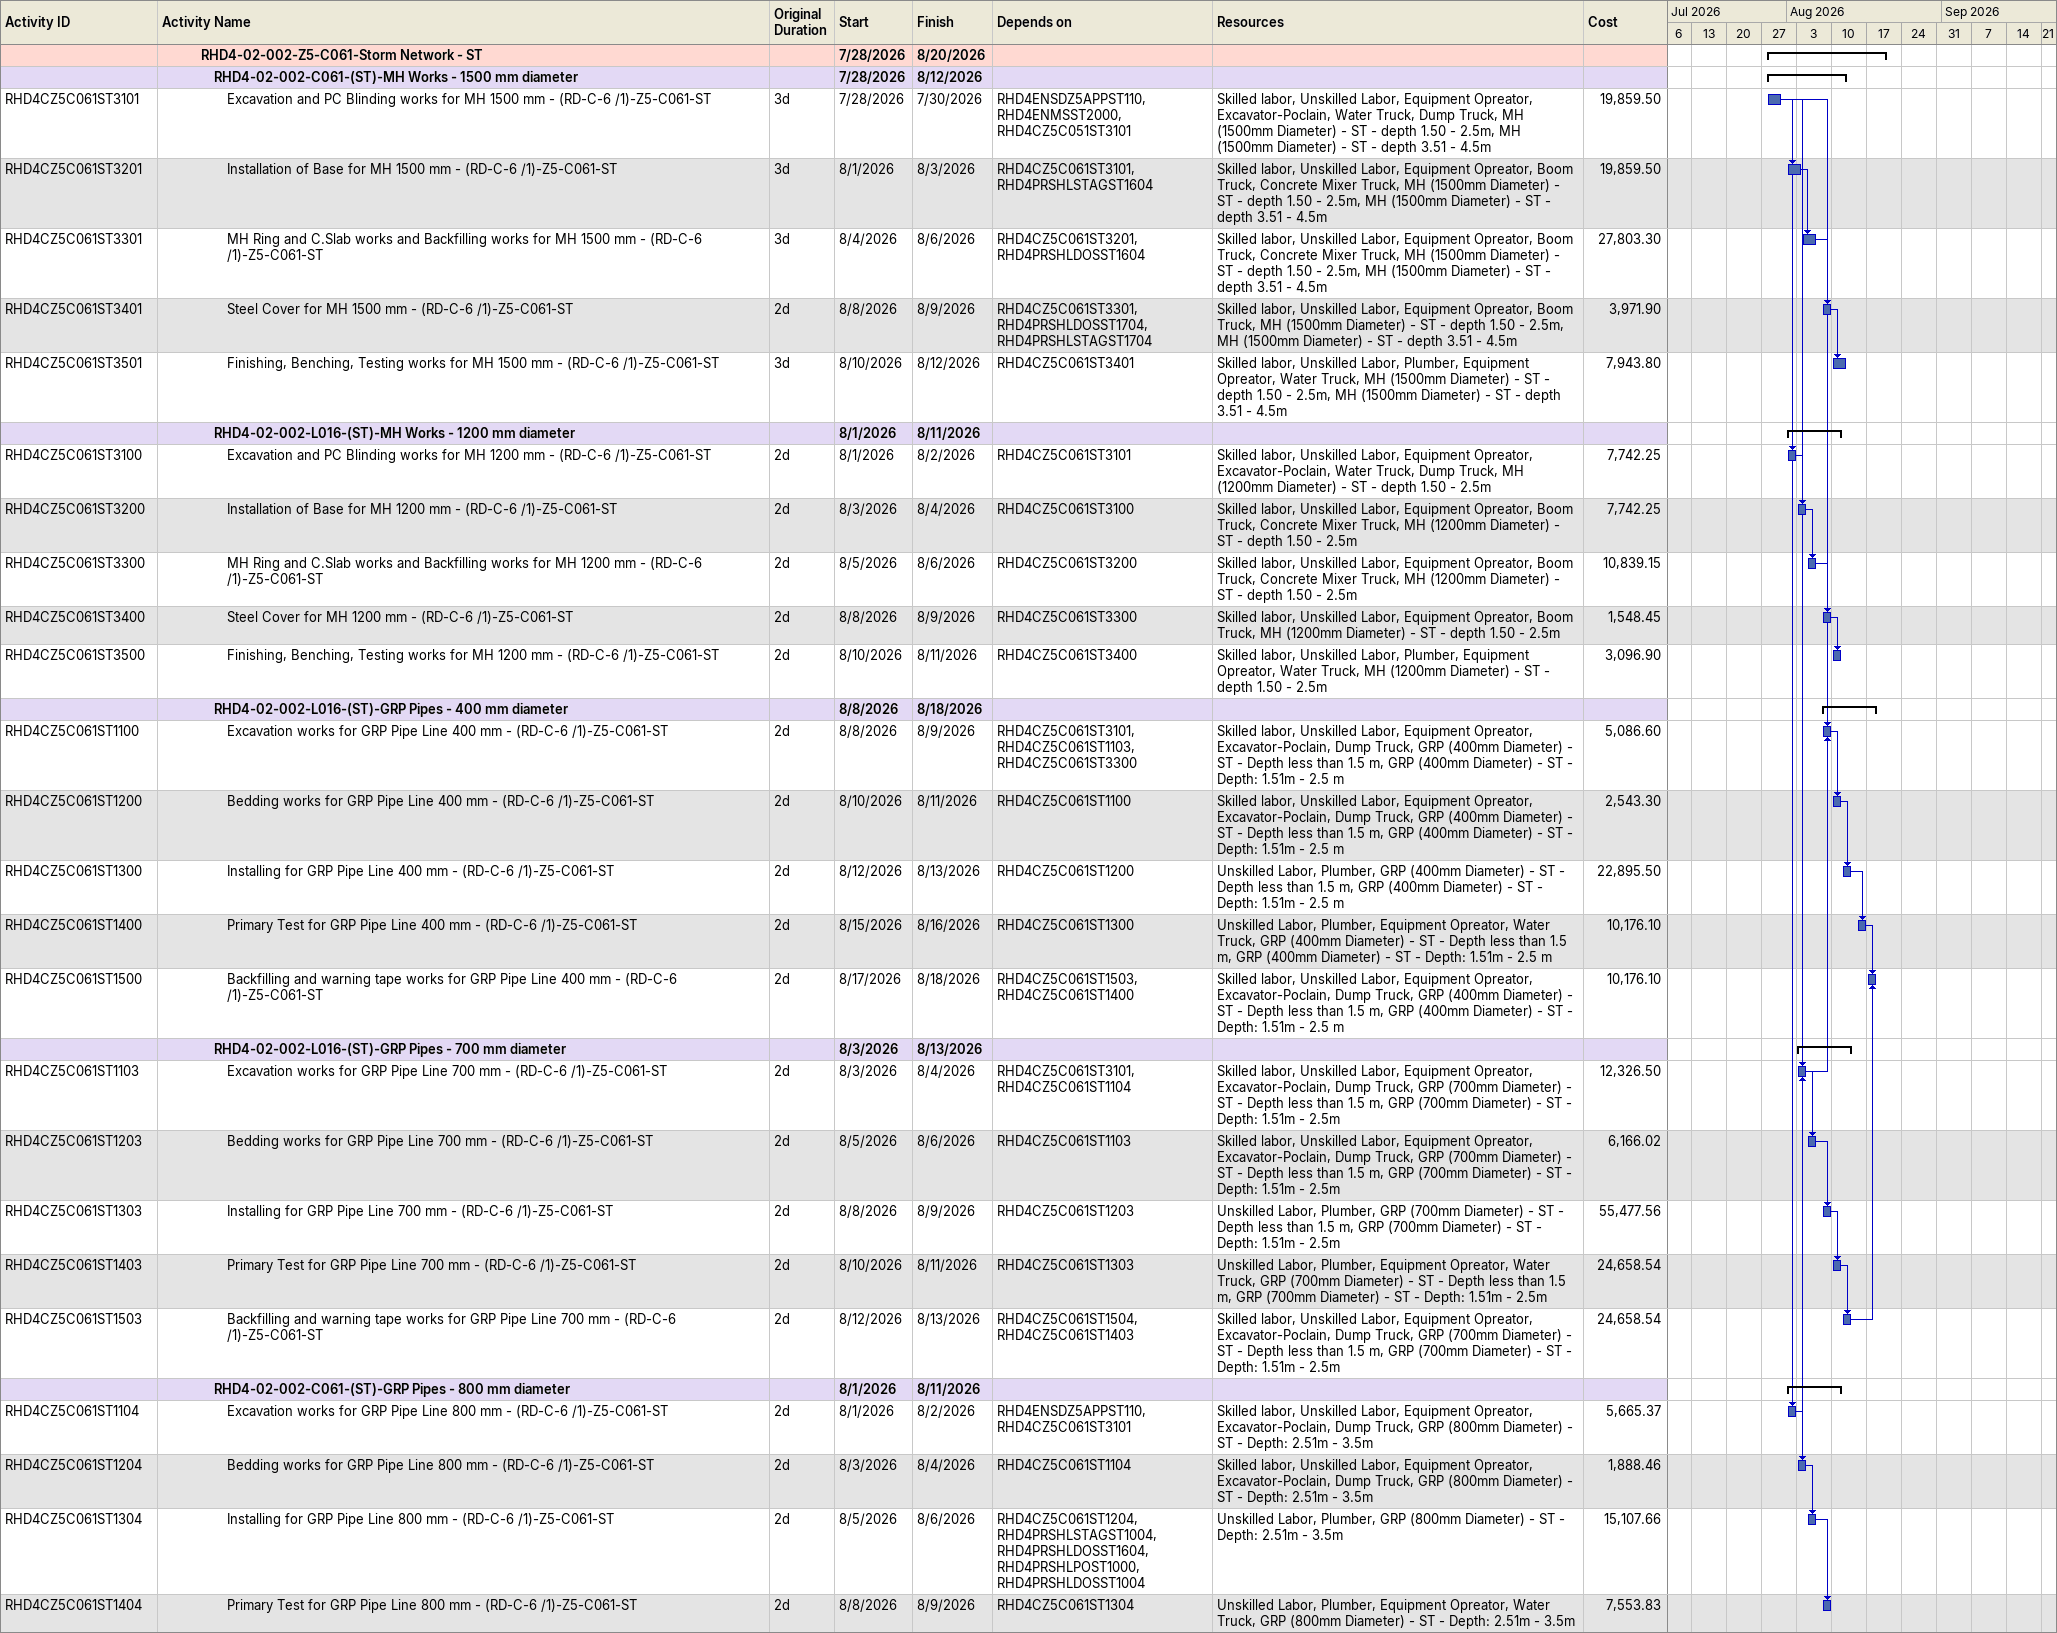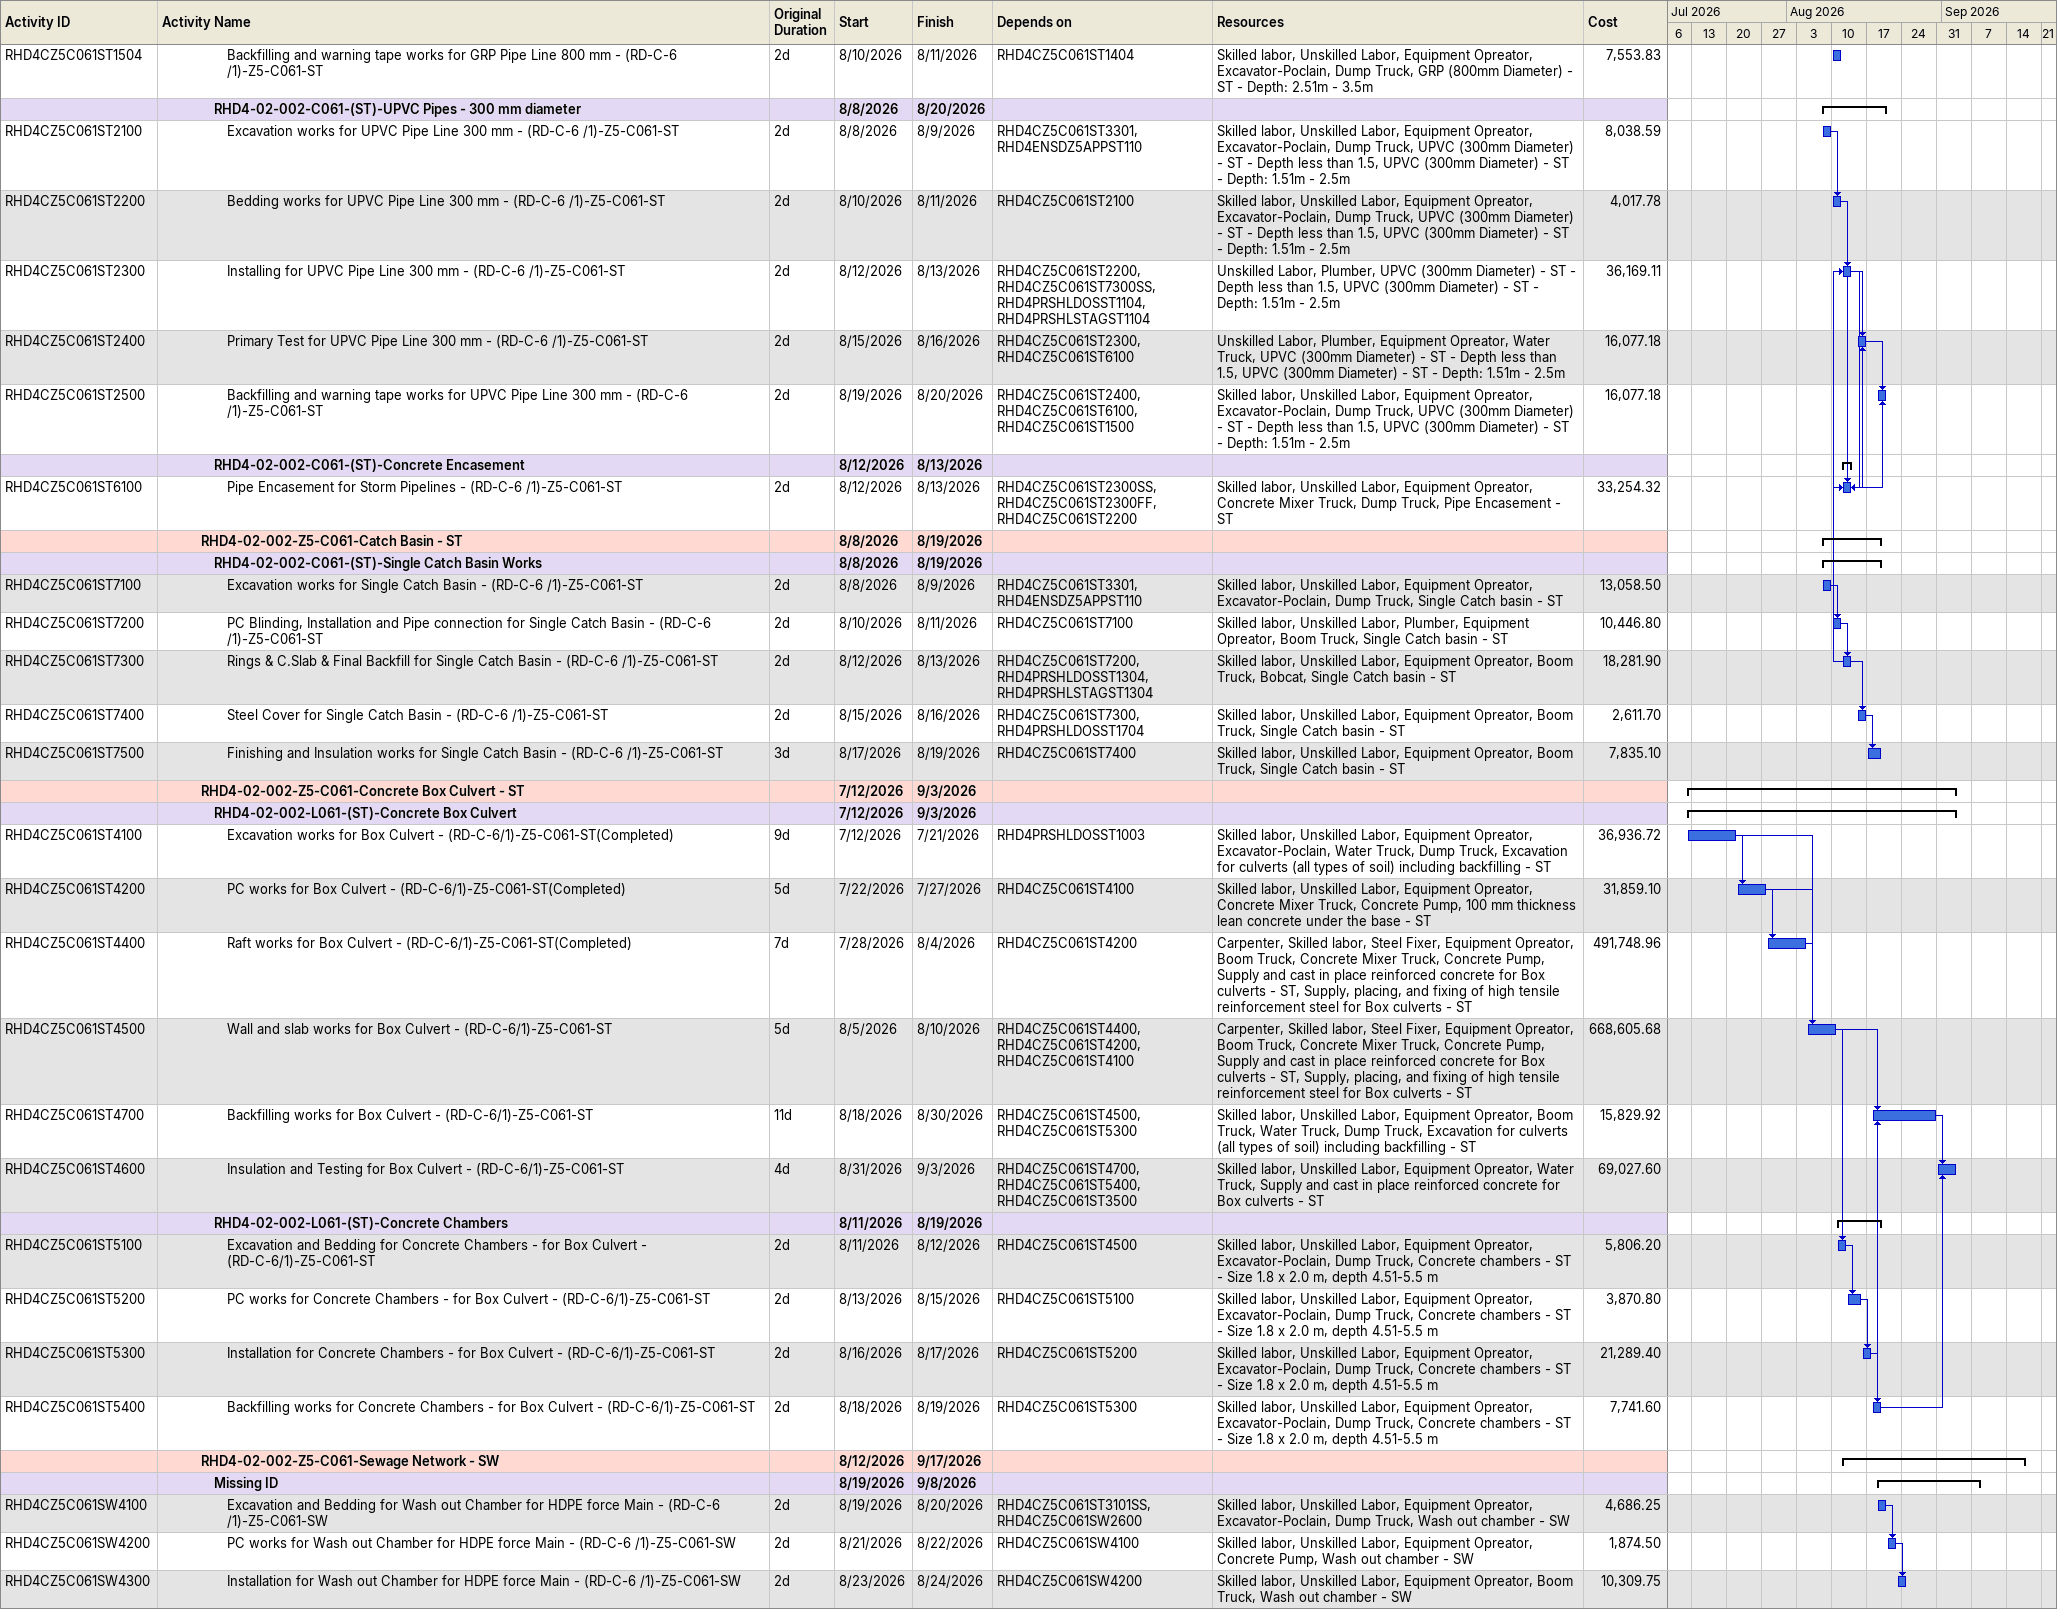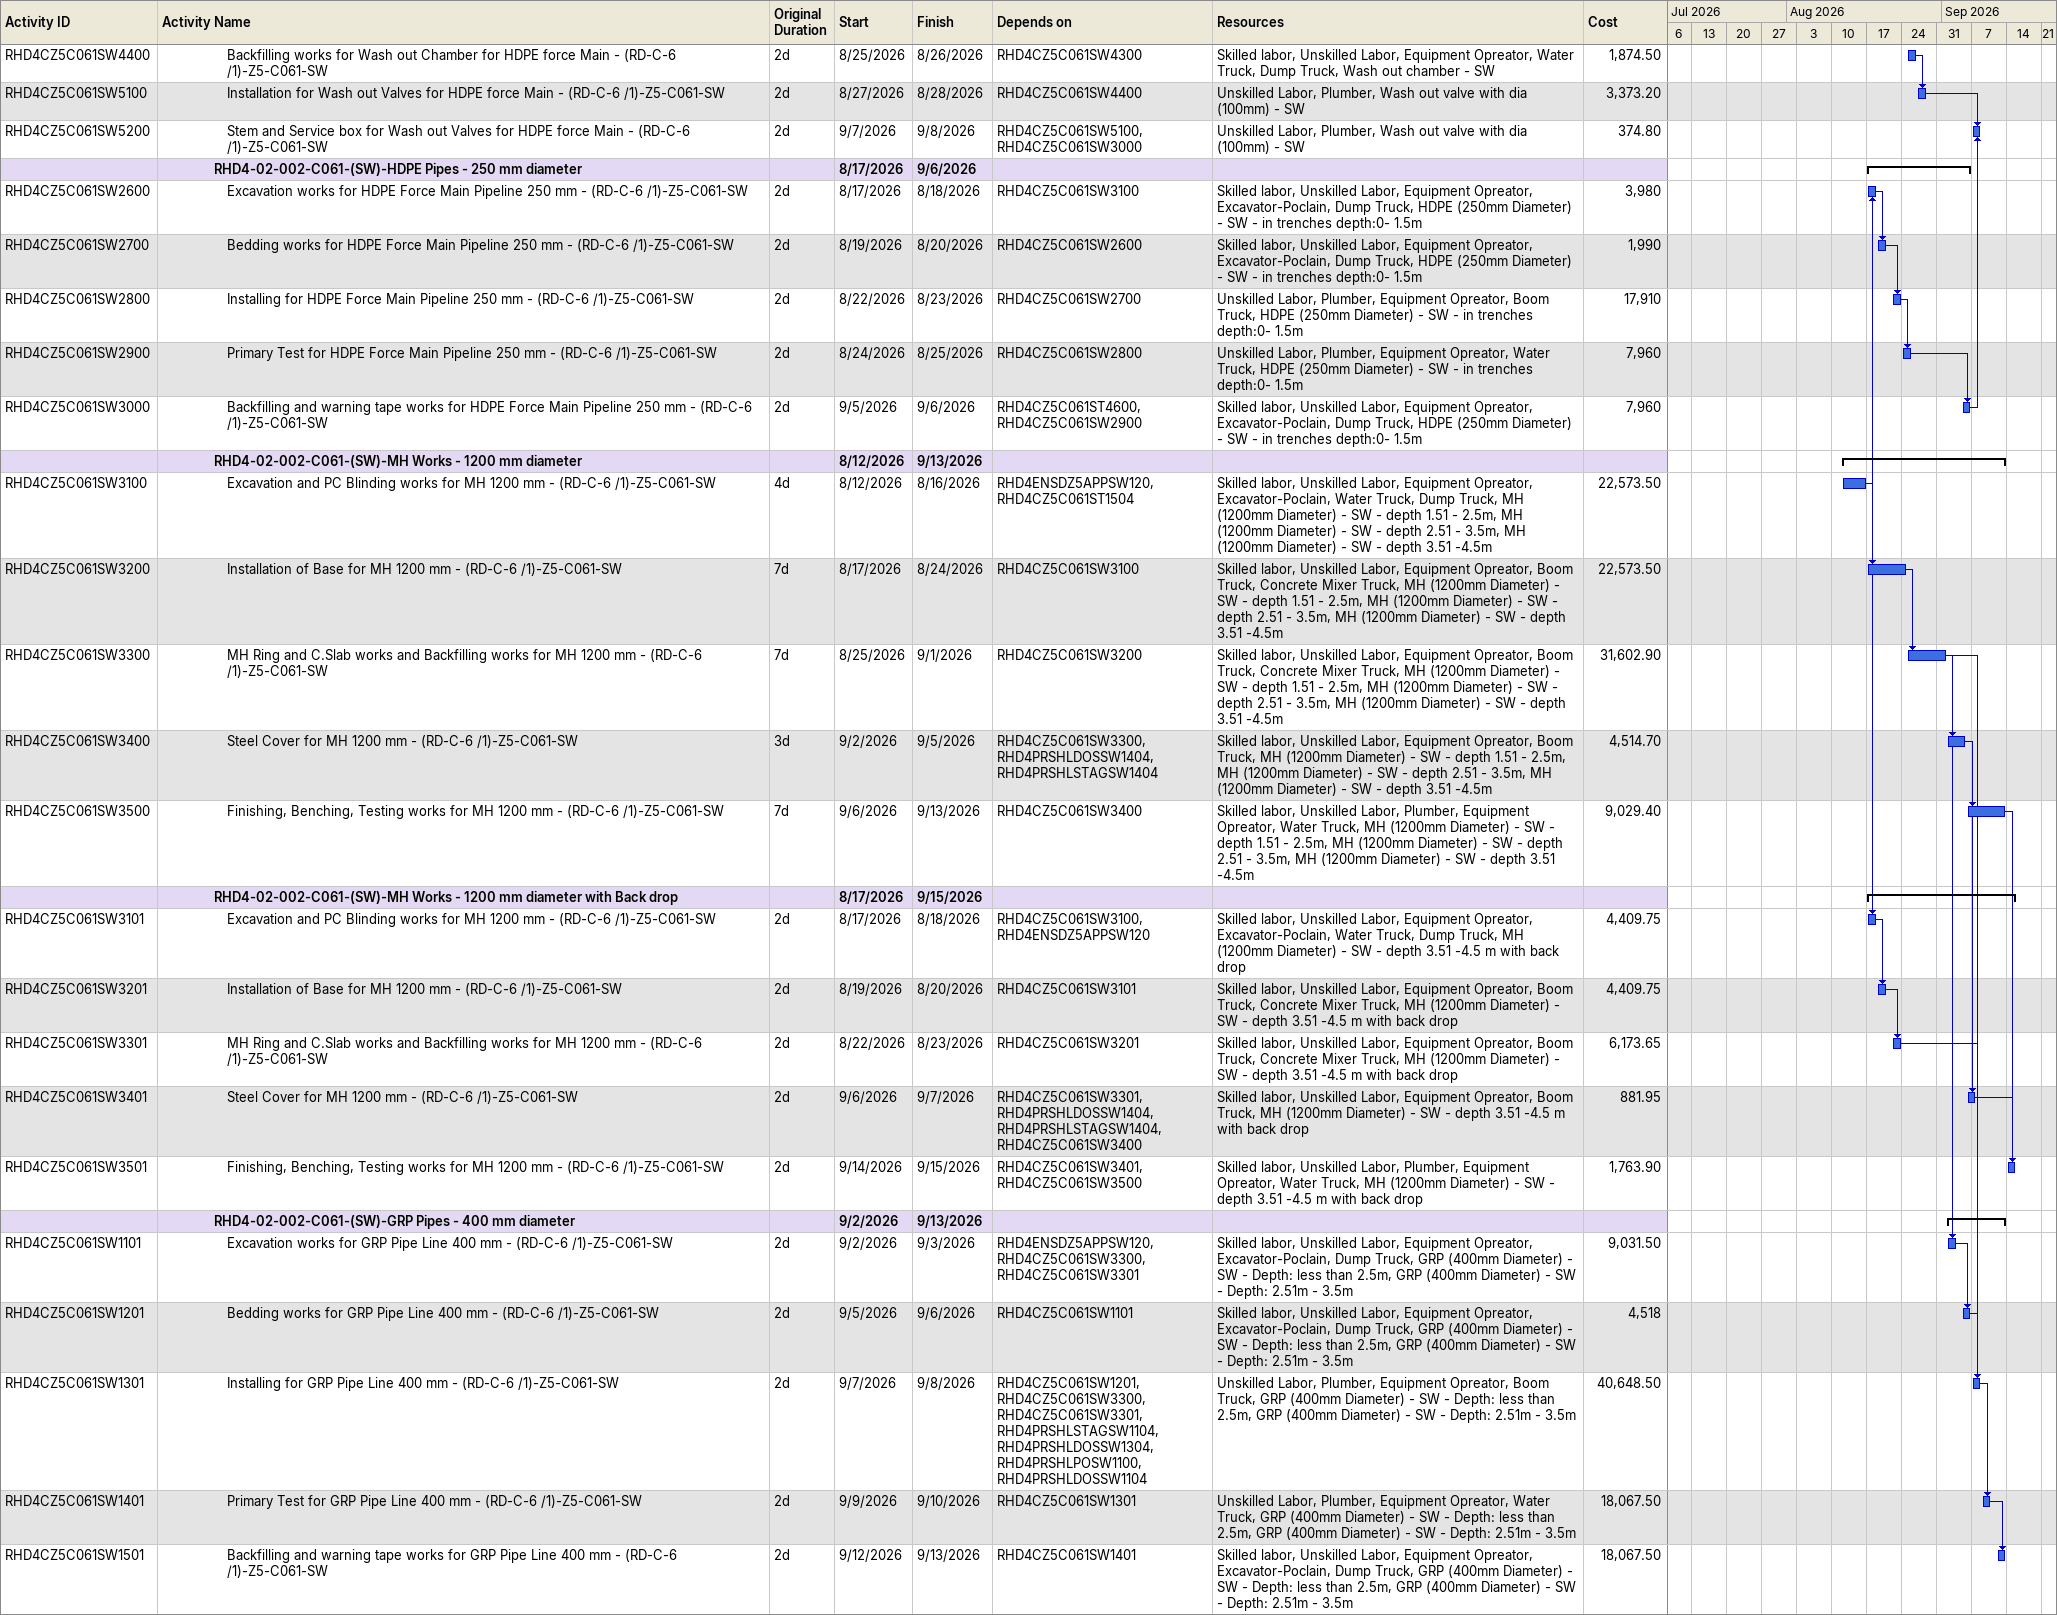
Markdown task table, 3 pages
| ID | Level | Task | Original duration | Start | Finish | Predecessors | Resources | Cost |
|---|---|---|---|---|---|---|---|---|
|  | 4 | **RHD4-02-002-Z5-C061-Storm Network - ST** |  | 2026-07-28 | 2026-08-20 |  |  |  |
|  | 5 | **RHD4-02-002-C061-(ST)-MH Works - 1500 mm diameter** |  | 2026-07-28 | 2026-08-12 |  |  |  |
| RHD4CZ5C061ST3101 | 6 | Excavation and PC Blinding works for MH 1500 mm - (RD-C-6 /1)-Z5-C061-ST | 3d | 2026-07-28 | 2026-07-30 | RHD4ENSDZ5APPST110, RHD4ENMSST2000, RHD4CZ5C051ST3101 | Skilled labor, Unskilled Labor, Equipment Opreator, Excavator-Poclain, Water Truck, Dump Truck, MH (1500mm Diameter) - ST - depth 1.50 - 2.5m, MH (1500mm Diameter) - ST - depth 3.51 - 4.5m | 19859.50 |
| RHD4CZ5C061ST3201 | 6 | Installation of Base for MH 1500 mm - (RD-C-6 /1)-Z5-C061-ST | 3d | 2026-08-01 | 2026-08-03 | RHD4CZ5C061ST3101, RHD4PRSHLSTAGST1604 | Skilled labor, Unskilled Labor, Equipment Opreator, Boom Truck, Concrete Mixer Truck, MH (1500mm Diameter) - ST - depth 1.50 - 2.5m, MH (1500mm Diameter) - ST - depth 3.51 - 4.5m | 19859.50 |
| RHD4CZ5C061ST3301 | 6 | MH Ring and C.Slab works and Backfilling works for MH 1500 mm - (RD-C-6 /1)-Z5-C061-ST | 3d | 2026-08-04 | 2026-08-06 | RHD4CZ5C061ST3201, RHD4PRSHLDOSST1604 | Skilled labor, Unskilled Labor, Equipment Opreator, Boom Truck, Concrete Mixer Truck, MH (1500mm Diameter) - ST - depth 1.50 - 2.5m, MH (1500mm Diameter) - ST - depth 3.51 - 4.5m | 27803.30 |
| RHD4CZ5C061ST3401 | 6 | Steel Cover for MH 1500 mm - (RD-C-6 /1)-Z5-C061-ST | 2d | 2026-08-08 | 2026-08-09 | RHD4CZ5C061ST3301, RHD4PRSHLDOSST1704, RHD4PRSHLSTAGST1704 | Skilled labor, Unskilled Labor, Equipment Opreator, Boom Truck, MH (1500mm Diameter) - ST - depth 1.50 - 2.5m, MH (1500mm Diameter) - ST - depth 3.51 - 4.5m | 3971.90 |
| RHD4CZ5C061ST3501 | 6 | Finishing, Benching, Testing works for MH 1500 mm - (RD-C-6 /1)-Z5-C061-ST | 3d | 2026-08-10 | 2026-08-12 | RHD4CZ5C061ST3401 | Skilled labor, Unskilled Labor, Plumber, Equipment Opreator, Water Truck, MH (1500mm Diameter) - ST - depth 1.50 - 2.5m, MH (1500mm Diameter) - ST - depth 3.51 - 4.5m | 7943.80 |
|  | 5 | **RHD4-02-002-L016-(ST)-MH Works - 1200 mm diameter** |  | 2026-08-01 | 2026-08-11 |  |  |  |
| RHD4CZ5C061ST3100 | 6 | Excavation and PC Blinding works for MH 1200 mm - (RD-C-6 /1)-Z5-C061-ST | 2d | 2026-08-01 | 2026-08-02 | RHD4CZ5C061ST3101 | Skilled labor, Unskilled Labor, Equipment Opreator, Excavator-Poclain, Water Truck, Dump Truck, MH (1200mm Diameter) - ST - depth 1.50 - 2.5m | 7742.25 |
| RHD4CZ5C061ST3200 | 6 | Installation of Base for MH 1200 mm - (RD-C-6 /1)-Z5-C061-ST | 2d | 2026-08-03 | 2026-08-04 | RHD4CZ5C061ST3100 | Skilled labor, Unskilled Labor, Equipment Opreator, Boom Truck, Concrete Mixer Truck, MH (1200mm Diameter) - ST - depth 1.50 - 2.5m | 7742.25 |
| RHD4CZ5C061ST3300 | 6 | MH Ring and C.Slab works and Backfilling works for MH 1200 mm - (RD-C-6 /1)-Z5-C061-ST | 2d | 2026-08-05 | 2026-08-06 | RHD4CZ5C061ST3200 | Skilled labor, Unskilled Labor, Equipment Opreator, Boom Truck, Concrete Mixer Truck, MH (1200mm Diameter) - ST - depth 1.50 - 2.5m | 10839.15 |
| RHD4CZ5C061ST3400 | 6 | Steel Cover for MH 1200 mm - (RD-C-6 /1)-Z5-C061-ST | 2d | 2026-08-08 | 2026-08-09 | RHD4CZ5C061ST3300 | Skilled labor, Unskilled Labor, Equipment Opreator, Boom Truck, MH (1200mm Diameter) - ST - depth 1.50 - 2.5m | 1548.45 |
| RHD4CZ5C061ST3500 | 6 | Finishing, Benching, Testing works for MH 1200 mm - (RD-C-6 /1)-Z5-C061-ST | 2d | 2026-08-10 | 2026-08-11 | RHD4CZ5C061ST3400 | Skilled labor, Unskilled Labor, Plumber, Equipment Opreator, Water Truck, MH (1200mm Diameter) - ST - depth 1.50 - 2.5m | 3096.90 |
|  | 5 | **RHD4-02-002-L016-(ST)-GRP Pipes - 400 mm diameter** |  | 2026-08-08 | 2026-08-18 |  |  |  |
| RHD4CZ5C061ST1100 | 6 | Excavation works for GRP Pipe Line 400 mm - (RD-C-6 /1)-Z5-C061-ST | 2d | 2026-08-08 | 2026-08-09 | RHD4CZ5C061ST3101, RHD4CZ5C061ST1103, RHD4CZ5C061ST3300 | Skilled labor, Unskilled Labor, Equipment Opreator, Excavator-Poclain, Dump Truck, GRP (400mm Diameter) - ST - Depth less than 1.5 m, GRP (400mm Diameter) - ST - Depth: 1.51m - 2.5 m | 5086.60 |
| RHD4CZ5C061ST1200 | 6 | Bedding works for GRP Pipe Line 400 mm - (RD-C-6 /1)-Z5-C061-ST | 2d | 2026-08-10 | 2026-08-11 | RHD4CZ5C061ST1100 | Skilled labor, Unskilled Labor, Equipment Opreator, Excavator-Poclain, Dump Truck, GRP (400mm Diameter) - ST - Depth less than 1.5 m, GRP (400mm Diameter) - ST - Depth: 1.51m - 2.5 m | 2543.30 |
| RHD4CZ5C061ST1300 | 6 | Installing for GRP Pipe Line 400 mm - (RD-C-6 /1)-Z5-C061-ST | 2d | 2026-08-12 | 2026-08-13 | RHD4CZ5C061ST1200 | Unskilled Labor, Plumber, GRP (400mm Diameter) - ST - Depth less than 1.5 m, GRP (400mm Diameter) - ST - Depth: 1.51m - 2.5 m | 22895.50 |
| RHD4CZ5C061ST1400 | 6 | Primary Test for GRP Pipe Line 400 mm - (RD-C-6 /1)-Z5-C061-ST | 2d | 2026-08-15 | 2026-08-16 | RHD4CZ5C061ST1300 | Unskilled Labor, Plumber, Equipment Opreator, Water Truck, GRP (400mm Diameter) - ST - Depth less than 1.5 m, GRP (400mm Diameter) - ST - Depth: 1.51m - 2.5 m | 10176.10 |
| RHD4CZ5C061ST1500 | 6 | Backfilling and warning tape works for GRP Pipe Line 400 mm - (RD-C-6 /1)-Z5-C061-ST | 2d | 2026-08-17 | 2026-08-18 | RHD4CZ5C061ST1503, RHD4CZ5C061ST1400 | Skilled labor, Unskilled Labor, Equipment Opreator, Excavator-Poclain, Dump Truck, GRP (400mm Diameter) - ST - Depth less than 1.5 m, GRP (400mm Diameter) - ST - Depth: 1.51m - 2.5 m | 10176.10 |
|  | 5 | **RHD4-02-002-L016-(ST)-GRP Pipes - 700 mm diameter** |  | 2026-08-03 | 2026-08-13 |  |  |  |
| RHD4CZ5C061ST1103 | 6 | Excavation works for GRP Pipe Line 700 mm - (RD-C-6 /1)-Z5-C061-ST | 2d | 2026-08-03 | 2026-08-04 | RHD4CZ5C061ST3101, RHD4CZ5C061ST1104 | Skilled labor, Unskilled Labor, Equipment Opreator, Excavator-Poclain, Dump Truck, GRP (700mm Diameter) - ST - Depth less than 1.5 m, GRP (700mm Diameter) - ST - Depth: 1.51m - 2.5m | 12326.50 |
| RHD4CZ5C061ST1203 | 6 | Bedding works for GRP Pipe Line 700 mm - (RD-C-6 /1)-Z5-C061-ST | 2d | 2026-08-05 | 2026-08-06 | RHD4CZ5C061ST1103 | Skilled labor, Unskilled Labor, Equipment Opreator, Excavator-Poclain, Dump Truck, GRP (700mm Diameter) - ST - Depth less than 1.5 m, GRP (700mm Diameter) - ST - Depth: 1.51m - 2.5m | 6166.02 |
| RHD4CZ5C061ST1303 | 6 | Installing for GRP Pipe Line 700 mm - (RD-C-6 /1)-Z5-C061-ST | 2d | 2026-08-08 | 2026-08-09 | RHD4CZ5C061ST1203 | Unskilled Labor, Plumber, GRP (700mm Diameter) - ST - Depth less than 1.5 m, GRP (700mm Diameter) - ST - Depth: 1.51m - 2.5m | 55477.56 |
| RHD4CZ5C061ST1403 | 6 | Primary Test for GRP Pipe Line 700 mm - (RD-C-6 /1)-Z5-C061-ST | 2d | 2026-08-10 | 2026-08-11 | RHD4CZ5C061ST1303 | Unskilled Labor, Plumber, Equipment Opreator, Water Truck, GRP (700mm Diameter) - ST - Depth less than 1.5 m, GRP (700mm Diameter) - ST - Depth: 1.51m - 2.5m | 24658.54 |
| RHD4CZ5C061ST1503 | 6 | Backfilling and warning tape works for GRP Pipe Line 700 mm - (RD-C-6 /1)-Z5-C061-ST | 2d | 2026-08-12 | 2026-08-13 | RHD4CZ5C061ST1504, RHD4CZ5C061ST1403 | Skilled labor, Unskilled Labor, Equipment Opreator, Excavator-Poclain, Dump Truck, GRP (700mm Diameter) - ST - Depth less than 1.5 m, GRP (700mm Diameter) - ST - Depth: 1.51m - 2.5m | 24658.54 |
|  | 5 | **RHD4-02-002-C061-(ST)-GRP Pipes - 800 mm diameter** |  | 2026-08-01 | 2026-08-11 |  |  |  |
| RHD4CZ5C061ST1104 | 6 | Excavation works for GRP Pipe Line 800 mm - (RD-C-6 /1)-Z5-C061-ST | 2d | 2026-08-01 | 2026-08-02 | RHD4ENSDZ5APPST110, RHD4CZ5C061ST3101 | Skilled labor, Unskilled Labor, Equipment Opreator, Excavator-Poclain, Dump Truck, GRP (800mm Diameter) - ST - Depth: 2.51m - 3.5m | 5665.37 |
| RHD4CZ5C061ST1204 | 6 | Bedding works for GRP Pipe Line 800 mm - (RD-C-6 /1)-Z5-C061-ST | 2d | 2026-08-03 | 2026-08-04 | RHD4CZ5C061ST1104 | Skilled labor, Unskilled Labor, Equipment Opreator, Excavator-Poclain, Dump Truck, GRP (800mm Diameter) - ST - Depth: 2.51m - 3.5m | 1888.46 |
| RHD4CZ5C061ST1304 | 6 | Installing for GRP Pipe Line 800 mm - (RD-C-6 /1)-Z5-C061-ST | 2d | 2026-08-05 | 2026-08-06 | RHD4CZ5C061ST1204, RHD4PRSHLSTAGST1004, RHD4PRSHLDOSST1604, RHD4PRSHLPOST1000, RHD4PRSHLDOSST1004 | Unskilled Labor, Plumber, GRP (800mm Diameter) - ST - Depth: 2.51m - 3.5m | 15107.66 |
| RHD4CZ5C061ST1404 | 6 | Primary Test for GRP Pipe Line 800 mm - (RD-C-6 /1)-Z5-C061-ST | 2d | 2026-08-08 | 2026-08-09 | RHD4CZ5C061ST1304 | Unskilled Labor, Plumber, Equipment Opreator, Water Truck, GRP (800mm Diameter) - ST - Depth: 2.51m - 3.5m | 7553.83 |
| RHD4CZ5C061ST1504 | 6 | Backfilling and warning tape works for GRP Pipe Line 800 mm - (RD-C-6 /1)-Z5-C061-ST | 2d | 2026-08-10 | 2026-08-11 | RHD4CZ5C061ST1404 | Skilled labor, Unskilled Labor, Equipment Opreator, Excavator-Poclain, Dump Truck, GRP (800mm Diameter) - ST - Depth: 2.51m - 3.5m | 7553.83 |
|  | 5 | **RHD4-02-002-C061-(ST)-UPVC Pipes - 300 mm diameter** |  | 2026-08-08 | 2026-08-20 |  |  |  |
| RHD4CZ5C061ST2100 | 6 | Excavation works for UPVC Pipe Line 300 mm - (RD-C-6 /1)-Z5-C061-ST | 2d | 2026-08-08 | 2026-08-09 | RHD4CZ5C061ST3301, RHD4ENSDZ5APPST110 | Skilled labor, Unskilled Labor, Equipment Opreator, Excavator-Poclain, Dump Truck, UPVC (300mm Diameter) - ST - Depth less than 1.5, UPVC (300mm Diameter) - ST - Depth: 1.51m - 2.5m | 8038.59 |
| RHD4CZ5C061ST2200 | 6 | Bedding works for UPVC Pipe Line 300 mm - (RD-C-6 /1)-Z5-C061-ST | 2d | 2026-08-10 | 2026-08-11 | RHD4CZ5C061ST2100 | Skilled labor, Unskilled Labor, Equipment Opreator, Excavator-Poclain, Dump Truck, UPVC (300mm Diameter) - ST - Depth less than 1.5, UPVC (300mm Diameter) - ST - Depth: 1.51m - 2.5m | 4017.78 |
| RHD4CZ5C061ST2300 | 6 | Installing for UPVC Pipe Line 300 mm - (RD-C-6 /1)-Z5-C061-ST | 2d | 2026-08-12 | 2026-08-13 | RHD4CZ5C061ST2200, RHD4CZ5C061ST7300SS, RHD4PRSHLDOSST1104, RHD4PRSHLSTAGST1104 | Unskilled Labor, Plumber, UPVC (300mm Diameter) - ST - Depth less than 1.5, UPVC (300mm Diameter) - ST - Depth: 1.51m - 2.5m | 36169.11 |
| RHD4CZ5C061ST2400 | 6 | Primary Test for UPVC Pipe Line 300 mm - (RD-C-6 /1)-Z5-C061-ST | 2d | 2026-08-15 | 2026-08-16 | RHD4CZ5C061ST2300, RHD4CZ5C061ST6100 | Unskilled Labor, Plumber, Equipment Opreator, Water Truck, UPVC (300mm Diameter) - ST - Depth less than 1.5, UPVC (300mm Diameter) - ST - Depth: 1.51m - 2.5m | 16077.18 |
| RHD4CZ5C061ST2500 | 6 | Backfilling and warning tape works for UPVC Pipe Line 300 mm - (RD-C-6 /1)-Z5-C061-ST | 2d | 2026-08-19 | 2026-08-20 | RHD4CZ5C061ST2400, RHD4CZ5C061ST6100, RHD4CZ5C061ST1500 | Skilled labor, Unskilled Labor, Equipment Opreator, Excavator-Poclain, Dump Truck, UPVC (300mm Diameter) - ST - Depth less than 1.5, UPVC (300mm Diameter) - ST - Depth: 1.51m - 2.5m | 16077.18 |
|  | 5 | **RHD4-02-002-C061-(ST)-Concrete Encasement** |  | 2026-08-12 | 2026-08-13 |  |  |  |
| RHD4CZ5C061ST6100 | 6 | Pipe Encasement for Storm Pipelines - (RD-C-6 /1)-Z5-C061-ST | 2d | 2026-08-12 | 2026-08-13 | RHD4CZ5C061ST2300SS, RHD4CZ5C061ST2300FF, RHD4CZ5C061ST2200 | Skilled labor, Unskilled Labor, Equipment Opreator, Concrete Mixer Truck, Dump Truck, Pipe Encasement - ST | 33254.32 |
|  | 4 | **RHD4-02-002-Z5-C061-Catch Basin - ST** |  | 2026-08-08 | 2026-08-19 |  |  |  |
|  | 5 | **RHD4-02-002-C061-(ST)-Single Catch Basin Works** |  | 2026-08-08 | 2026-08-19 |  |  |  |
| RHD4CZ5C061ST7100 | 6 | Excavation works for Single Catch Basin - (RD-C-6 /1)-Z5-C061-ST | 2d | 2026-08-08 | 2026-08-09 | RHD4CZ5C061ST3301, RHD4ENSDZ5APPST110 | Skilled labor, Unskilled Labor, Equipment Opreator, Excavator-Poclain, Dump Truck, Single Catch basin - ST | 13058.50 |
| RHD4CZ5C061ST7200 | 6 | PC Blinding, Installation and Pipe connection for Single Catch Basin - (RD-C-6 /1)-Z5-C061-ST | 2d | 2026-08-10 | 2026-08-11 | RHD4CZ5C061ST7100 | Skilled labor, Unskilled Labor, Plumber, Equipment Opreator, Boom Truck, Single Catch basin - ST | 10446.80 |
| RHD4CZ5C061ST7300 | 6 | Rings & C.Slab & Final Backfill for Single Catch Basin - (RD-C-6 /1)-Z5-C061-ST | 2d | 2026-08-12 | 2026-08-13 | RHD4CZ5C061ST7200, RHD4PRSHLDOSST1304, RHD4PRSHLSTAGST1304 | Skilled labor, Unskilled Labor, Equipment Opreator, Boom Truck, Bobcat, Single Catch basin - ST | 18281.90 |
| RHD4CZ5C061ST7400 | 6 | Steel Cover for Single Catch Basin - (RD-C-6 /1)-Z5-C061-ST | 2d | 2026-08-15 | 2026-08-16 | RHD4CZ5C061ST7300, RHD4PRSHLDOSST1704 | Skilled labor, Unskilled Labor, Equipment Opreator, Boom Truck, Single Catch basin - ST | 2611.70 |
| RHD4CZ5C061ST7500 | 6 | Finishing and Insulation works for Single Catch Basin - (RD-C-6 /1)-Z5-C061-ST | 3d | 2026-08-17 | 2026-08-19 | RHD4CZ5C061ST7400 | Skilled labor, Unskilled Labor, Equipment Opreator, Boom Truck, Single Catch basin - ST | 7835.10 |
|  | 4 | **RHD4-02-002-Z5-C061-Concrete Box Culvert - ST** |  | 2026-07-12 | 2026-09-03 |  |  |  |
|  | 5 | **RHD4-02-002-L061-(ST)-Concrete Box Culvert** |  | 2026-07-12 | 2026-09-03 |  |  |  |
| RHD4CZ5C061ST4100 | 6 | Excavation works for Box Culvert - (RD-C-6/1)-Z5-C061-ST(Completed) | 9d | 2026-07-12 | 2026-07-21 | RHD4PRSHLDOSST1003 | Skilled labor, Unskilled Labor, Equipment Opreator, Excavator-Poclain, Water Truck, Dump Truck, Excavation for culverts (all types of soil) including backfilling - ST | 36936.72 |
| RHD4CZ5C061ST4200 | 6 | PC works for Box Culvert - (RD-C-6/1)-Z5-C061-ST(Completed) | 5d | 2026-07-22 | 2026-07-27 | RHD4CZ5C061ST4100 | Skilled labor, Unskilled Labor, Equipment Opreator, Concrete Mixer Truck, Concrete Pump, 100 mm thickness lean concrete under the base - ST | 31859.10 |
| RHD4CZ5C061ST4400 | 6 | Raft works for Box Culvert - (RD-C-6/1)-Z5-C061-ST(Completed) | 7d | 2026-07-28 | 2026-08-04 | RHD4CZ5C061ST4200 | Carpenter, Skilled labor, Steel Fixer, Equipment Opreator, Boom Truck, Concrete Mixer Truck, Concrete Pump, Supply and cast in place reinforced concrete for Box culverts - ST, Supply, placing, and fixing of high tensile reinforcement steel for Box culverts - ST | 491748.96 |
| RHD4CZ5C061ST4500 | 6 | Wall and slab works for Box Culvert - (RD-C-6/1)-Z5-C061-ST | 5d | 2026-08-05 | 2026-08-10 | RHD4CZ5C061ST4400, RHD4CZ5C061ST4200, RHD4CZ5C061ST4100 | Carpenter, Skilled labor, Steel Fixer, Equipment Opreator, Boom Truck, Concrete Mixer Truck, Concrete Pump, Supply and cast in place reinforced concrete for Box culverts - ST, Supply, placing, and fixing of high tensile reinforcement steel for Box culverts - ST | 668605.68 |
| RHD4CZ5C061ST4700 | 6 | Backfilling works for Box Culvert - (RD-C-6/1)-Z5-C061-ST | 11d | 2026-08-18 | 2026-08-30 | RHD4CZ5C061ST4500, RHD4CZ5C061ST5300 | Skilled labor, Unskilled Labor, Equipment Opreator, Boom Truck, Water Truck, Dump Truck, Excavation for culverts (all types of soil) including backfilling - ST | 15829.92 |
| RHD4CZ5C061ST4600 | 6 | Insulation and Testing for Box Culvert - (RD-C-6/1)-Z5-C061-ST | 4d | 2026-08-31 | 2026-09-03 | RHD4CZ5C061ST4700, RHD4CZ5C061ST5400, RHD4CZ5C061ST3500 | Skilled labor, Unskilled Labor, Equipment Opreator, Water Truck, Supply and cast in place reinforced concrete for Box culverts - ST | 69027.60 |
|  | 5 | **RHD4-02-002-L061-(ST)-Concrete Chambers** |  | 2026-08-11 | 2026-08-19 |  |  |  |
| RHD4CZ5C061ST5100 | 6 | Excavation and Bedding for Concrete Chambers - for Box Culvert - (RD-C-6/1)-Z5-C061-ST | 2d | 2026-08-11 | 2026-08-12 | RHD4CZ5C061ST4500 | Skilled labor, Unskilled Labor, Equipment Opreator, Excavator-Poclain, Dump Truck, Concrete chambers - ST - Size 1.8 x 2.0 m, depth 4.51-5.5 m | 5806.20 |
| RHD4CZ5C061ST5200 | 6 | PC works for Concrete Chambers - for Box Culvert - (RD-C-6/1)-Z5-C061-ST | 2d | 2026-08-13 | 2026-08-15 | RHD4CZ5C061ST5100 | Skilled labor, Unskilled Labor, Equipment Opreator, Excavator-Poclain, Dump Truck, Concrete chambers - ST - Size 1.8 x 2.0 m, depth 4.51-5.5 m | 3870.80 |
| RHD4CZ5C061ST5300 | 6 | Installation for Concrete Chambers - for Box Culvert - (RD-C-6/1)-Z5-C061-ST | 2d | 2026-08-16 | 2026-08-17 | RHD4CZ5C061ST5200 | Skilled labor, Unskilled Labor, Equipment Opreator, Excavator-Poclain, Dump Truck, Concrete chambers - ST - Size 1.8 x 2.0 m, depth 4.51-5.5 m | 21289.40 |
| RHD4CZ5C061ST5400 | 6 | Backfilling works for Concrete Chambers - for Box Culvert - (RD-C-6/1)-Z5-C061-ST | 2d | 2026-08-18 | 2026-08-19 | RHD4CZ5C061ST5300 | Skilled labor, Unskilled Labor, Equipment Opreator, Excavator-Poclain, Dump Truck, Concrete chambers - ST - Size 1.8 x 2.0 m, depth 4.51-5.5 m | 7741.60 |
|  | 4 | **RHD4-02-002-Z5-C061-Sewage Network - SW** |  | 2026-08-12 | 2026-09-17 |  |  |  |
|  | 5 | **Missing ID** |  | 2026-08-19 | 2026-09-08 |  |  |  |
| RHD4CZ5C061SW4100 | 6 | Excavation and Bedding for Wash out Chamber for HDPE force Main - (RD-C-6 /1)-Z5-C061-SW | 2d | 2026-08-19 | 2026-08-20 | RHD4CZ5C061ST3101SS, RHD4CZ5C061SW2600 | Skilled labor, Unskilled Labor, Equipment Opreator, Excavator-Poclain, Dump Truck, Wash out chamber - SW | 4686.25 |
| RHD4CZ5C061SW4200 | 6 | PC works for Wash out Chamber for HDPE force Main - (RD-C-6 /1)-Z5-C061-SW | 2d | 2026-08-21 | 2026-08-22 | RHD4CZ5C061SW4100 | Skilled labor, Unskilled Labor, Equipment Opreator, Concrete Pump, Wash out chamber - SW | 1874.50 |
| RHD4CZ5C061SW4300 | 6 | Installation for Wash out Chamber for HDPE force Main - (RD-C-6 /1)-Z5-C061-SW | 2d | 2026-08-23 | 2026-08-24 | RHD4CZ5C061SW4200 | Skilled labor, Unskilled Labor, Equipment Opreator, Boom Truck, Wash out chamber - SW | 10309.75 |
| RHD4CZ5C061SW4400 | 6 | Backfilling works for Wash out Chamber for HDPE force Main - (RD-C-6 /1)-Z5-C061-SW | 2d | 2026-08-25 | 2026-08-26 | RHD4CZ5C061SW4300 | Skilled labor, Unskilled Labor, Equipment Opreator, Water Truck, Dump Truck, Wash out chamber - SW | 1874.50 |
| RHD4CZ5C061SW5100 | 6 | Installation for Wash out Valves for HDPE force Main - (RD-C-6 /1)-Z5-C061-SW | 2d | 2026-08-27 | 2026-08-28 | RHD4CZ5C061SW4400 | Unskilled Labor, Plumber, Wash out valve with dia (100mm) - SW | 3373.20 |
| RHD4CZ5C061SW5200 | 6 | Stem and Service box for Wash out Valves for HDPE force Main - (RD-C-6 /1)-Z5-C061-SW | 2d | 2026-09-07 | 2026-09-08 | RHD4CZ5C061SW5100, RHD4CZ5C061SW3000 | Unskilled Labor, Plumber, Wash out valve with dia (100mm) - SW | 374.80 |
|  | 5 | **RHD4-02-002-C061-(SW)-HDPE Pipes - 250 mm diameter** |  | 2026-08-17 | 2026-09-06 |  |  |  |
| RHD4CZ5C061SW2600 | 6 | Excavation works for HDPE Force Main Pipeline 250 mm - (RD-C-6 /1)-Z5-C061-SW | 2d | 2026-08-17 | 2026-08-18 | RHD4CZ5C061SW3100 | Skilled labor, Unskilled Labor, Equipment Opreator, Excavator-Poclain, Dump Truck, HDPE (250mm Diameter) - SW - in trenches depth:0- 1.5m | 3980 |
| RHD4CZ5C061SW2700 | 6 | Bedding works for HDPE Force Main Pipeline 250 mm - (RD-C-6 /1)-Z5-C061-SW | 2d | 2026-08-19 | 2026-08-20 | RHD4CZ5C061SW2600 | Skilled labor, Unskilled Labor, Equipment Opreator, Excavator-Poclain, Dump Truck, HDPE (250mm Diameter) - SW - in trenches depth:0- 1.5m | 1990 |
| RHD4CZ5C061SW2800 | 6 | Installing for HDPE Force Main Pipeline 250 mm - (RD-C-6 /1)-Z5-C061-SW | 2d | 2026-08-22 | 2026-08-23 | RHD4CZ5C061SW2700 | Unskilled Labor, Plumber, Equipment Opreator, Boom Truck, HDPE (250mm Diameter) - SW - in trenches depth:0- 1.5m | 17910 |
| RHD4CZ5C061SW2900 | 6 | Primary Test for HDPE Force Main Pipeline 250 mm - (RD-C-6 /1)-Z5-C061-SW | 2d | 2026-08-24 | 2026-08-25 | RHD4CZ5C061SW2800 | Unskilled Labor, Plumber, Equipment Opreator, Water Truck, HDPE (250mm Diameter) - SW - in trenches depth:0- 1.5m | 7960 |
| RHD4CZ5C061SW3000 | 6 | Backfilling and warning tape works for HDPE Force Main Pipeline 250 mm - (RD-C-6 /1)-Z5-C061-SW | 2d | 2026-09-05 | 2026-09-06 | RHD4CZ5C061ST4600, RHD4CZ5C061SW2900 | Skilled labor, Unskilled Labor, Equipment Opreator, Excavator-Poclain, Dump Truck, HDPE (250mm Diameter) - SW - in trenches depth:0- 1.5m | 7960 |
|  | 5 | **RHD4-02-002-C061-(SW)-MH Works - 1200 mm diameter** |  | 2026-08-12 | 2026-09-13 |  |  |  |
| RHD4CZ5C061SW3100 | 6 | Excavation and PC Blinding works for MH 1200 mm - (RD-C-6 /1)-Z5-C061-SW | 4d | 2026-08-12 | 2026-08-16 | RHD4ENSDZ5APPSW120, RHD4CZ5C061ST1504 | Skilled labor, Unskilled Labor, Equipment Opreator, Excavator-Poclain, Water Truck, Dump Truck, MH (1200mm Diameter) - SW - depth 1.51 - 2.5m, MH (1200mm Diameter) - SW - depth 2.51 - 3.5m, MH (1200mm Diameter) - SW - depth 3.51 -4.5m | 22573.50 |
| RHD4CZ5C061SW3200 | 6 | Installation of Base for MH 1200 mm - (RD-C-6 /1)-Z5-C061-SW | 7d | 2026-08-17 | 2026-08-24 | RHD4CZ5C061SW3100 | Skilled labor, Unskilled Labor, Equipment Opreator, Boom Truck, Concrete Mixer Truck, MH (1200mm Diameter) - SW - depth 1.51 - 2.5m, MH (1200mm Diameter) - SW - depth 2.51 - 3.5m, MH (1200mm Diameter) - SW - depth 3.51 -4.5m | 22573.50 |
| RHD4CZ5C061SW3300 | 6 | MH Ring and C.Slab works and Backfilling works for MH 1200 mm - (RD-C-6 /1)-Z5-C061-SW | 7d | 2026-08-25 | 2026-09-01 | RHD4CZ5C061SW3200 | Skilled labor, Unskilled Labor, Equipment Opreator, Boom Truck, Concrete Mixer Truck, MH (1200mm Diameter) - SW - depth 1.51 - 2.5m, MH (1200mm Diameter) - SW - depth 2.51 - 3.5m, MH (1200mm Diameter) - SW - depth 3.51 -4.5m | 31602.90 |
| RHD4CZ5C061SW3400 | 6 | Steel Cover for MH 1200 mm - (RD-C-6 /1)-Z5-C061-SW | 3d | 2026-09-02 | 2026-09-05 | RHD4CZ5C061SW3300, RHD4PRSHLDOSSW1404, RHD4PRSHLSTAGSW1404 | Skilled labor, Unskilled Labor, Equipment Opreator, Boom Truck, MH (1200mm Diameter) - SW - depth 1.51 - 2.5m, MH (1200mm Diameter) - SW - depth 2.51 - 3.5m, MH (1200mm Diameter) - SW - depth 3.51 -4.5m | 4514.70 |
| RHD4CZ5C061SW3500 | 6 | Finishing, Benching, Testing works for MH 1200 mm - (RD-C-6 /1)-Z5-C061-SW | 7d | 2026-09-06 | 2026-09-13 | RHD4CZ5C061SW3400 | Skilled labor, Unskilled Labor, Plumber, Equipment Opreator, Water Truck, MH (1200mm Diameter) - SW - depth 1.51 - 2.5m, MH (1200mm Diameter) - SW - depth 2.51 - 3.5m, MH (1200mm Diameter) - SW - depth 3.51 -4.5m | 9029.40 |
|  | 5 | **RHD4-02-002-C061-(SW)-MH Works - 1200 mm diameter with Back drop** |  | 2026-08-17 | 2026-09-15 |  |  |  |
| RHD4CZ5C061SW3101 | 6 | Excavation and PC Blinding works for MH 1200 mm - (RD-C-6 /1)-Z5-C061-SW | 2d | 2026-08-17 | 2026-08-18 | RHD4CZ5C061SW3100, RHD4ENSDZ5APPSW120 | Skilled labor, Unskilled Labor, Equipment Opreator, Excavator-Poclain, Water Truck, Dump Truck, MH (1200mm Diameter) - SW - depth 3.51 -4.5 m with back drop | 4409.75 |
| RHD4CZ5C061SW3201 | 6 | Installation of Base for MH 1200 mm - (RD-C-6 /1)-Z5-C061-SW | 2d | 2026-08-19 | 2026-08-20 | RHD4CZ5C061SW3101 | Skilled labor, Unskilled Labor, Equipment Opreator, Boom Truck, Concrete Mixer Truck, MH (1200mm Diameter) - SW - depth 3.51 -4.5 m with back drop | 4409.75 |
| RHD4CZ5C061SW3301 | 6 | MH Ring and C.Slab works and Backfilling works for MH 1200 mm - (RD-C-6 /1)-Z5-C061-SW | 2d | 2026-08-22 | 2026-08-23 | RHD4CZ5C061SW3201 | Skilled labor, Unskilled Labor, Equipment Opreator, Boom Truck, Concrete Mixer Truck, MH (1200mm Diameter) - SW - depth 3.51 -4.5 m with back drop | 6173.65 |
| RHD4CZ5C061SW3401 | 6 | Steel Cover for MH 1200 mm - (RD-C-6 /1)-Z5-C061-SW | 2d | 2026-09-06 | 2026-09-07 | RHD4CZ5C061SW3301, RHD4PRSHLDOSSW1404, RHD4PRSHLSTAGSW1404, RHD4CZ5C061SW3400 | Skilled labor, Unskilled Labor, Equipment Opreator, Boom Truck, MH (1200mm Diameter) - SW - depth 3.51 -4.5 m with back drop | 881.95 |
| RHD4CZ5C061SW3501 | 6 | Finishing, Benching, Testing works for MH 1200 mm - (RD-C-6 /1)-Z5-C061-SW | 2d | 2026-09-14 | 2026-09-15 | RHD4CZ5C061SW3401, RHD4CZ5C061SW3500 | Skilled labor, Unskilled Labor, Plumber, Equipment Opreator, Water Truck, MH (1200mm Diameter) - SW - depth 3.51 -4.5 m with back drop | 1763.90 |
|  | 5 | **RHD4-02-002-C061-(SW)-GRP Pipes - 400 mm diameter** |  | 2026-09-02 | 2026-09-13 |  |  |  |
| RHD4CZ5C061SW1101 | 6 | Excavation works for GRP Pipe Line 400 mm - (RD-C-6 /1)-Z5-C061-SW | 2d | 2026-09-02 | 2026-09-03 | RHD4ENSDZ5APPSW120, RHD4CZ5C061SW3300, RHD4CZ5C061SW3301 | Skilled labor, Unskilled Labor, Equipment Opreator, Excavator-Poclain, Dump Truck, GRP (400mm Diameter) - SW - Depth: less than 2.5m, GRP (400mm Diameter) - SW - Depth: 2.51m - 3.5m | 9031.50 |
| RHD4CZ5C061SW1201 | 6 | Bedding works for GRP Pipe Line 400 mm - (RD-C-6 /1)-Z5-C061-SW | 2d | 2026-09-05 | 2026-09-06 | RHD4CZ5C061SW1101 | Skilled labor, Unskilled Labor, Equipment Opreator, Excavator-Poclain, Dump Truck, GRP (400mm Diameter) - SW - Depth: less than 2.5m, GRP (400mm Diameter) - SW - Depth: 2.51m - 3.5m | 4518 |
| RHD4CZ5C061SW1301 | 6 | Installing for GRP Pipe Line 400 mm - (RD-C-6 /1)-Z5-C061-SW | 2d | 2026-09-07 | 2026-09-08 | RHD4CZ5C061SW1201, RHD4CZ5C061SW3300, RHD4CZ5C061SW3301, RHD4PRSHLSTAGSW1104, RHD4PRSHLDOSSW1304, RHD4PRSHLPOSW1100, RHD4PRSHLDOSSW1104 | Unskilled Labor, Plumber, Equipment Opreator, Boom Truck, GRP (400mm Diameter) - SW - Depth: less than 2.5m, GRP (400mm Diameter) - SW - Depth: 2.51m - 3.5m | 40648.50 |
| RHD4CZ5C061SW1401 | 6 | Primary Test for GRP Pipe Line 400 mm - (RD-C-6 /1)-Z5-C061-SW | 2d | 2026-09-09 | 2026-09-10 | RHD4CZ5C061SW1301 | Unskilled Labor, Plumber, Equipment Opreator, Water Truck, GRP (400mm Diameter) - SW - Depth: less than 2.5m, GRP (400mm Diameter) - SW - Depth: 2.51m - 3.5m | 18067.50 |
| RHD4CZ5C061SW1501 | 6 | Backfilling and warning tape works for GRP Pipe Line 400 mm - (RD-C-6 /1)-Z5-C061-SW | 2d | 2026-09-12 | 2026-09-13 | RHD4CZ5C061SW1401 | Skilled labor, Unskilled Labor, Equipment Opreator, Excavator-Poclain, Dump Truck, GRP (400mm Diameter) - SW - Depth: less than 2.5m, GRP (400mm Diameter) - SW - Depth: 2.51m - 3.5m | 18067.50 |
